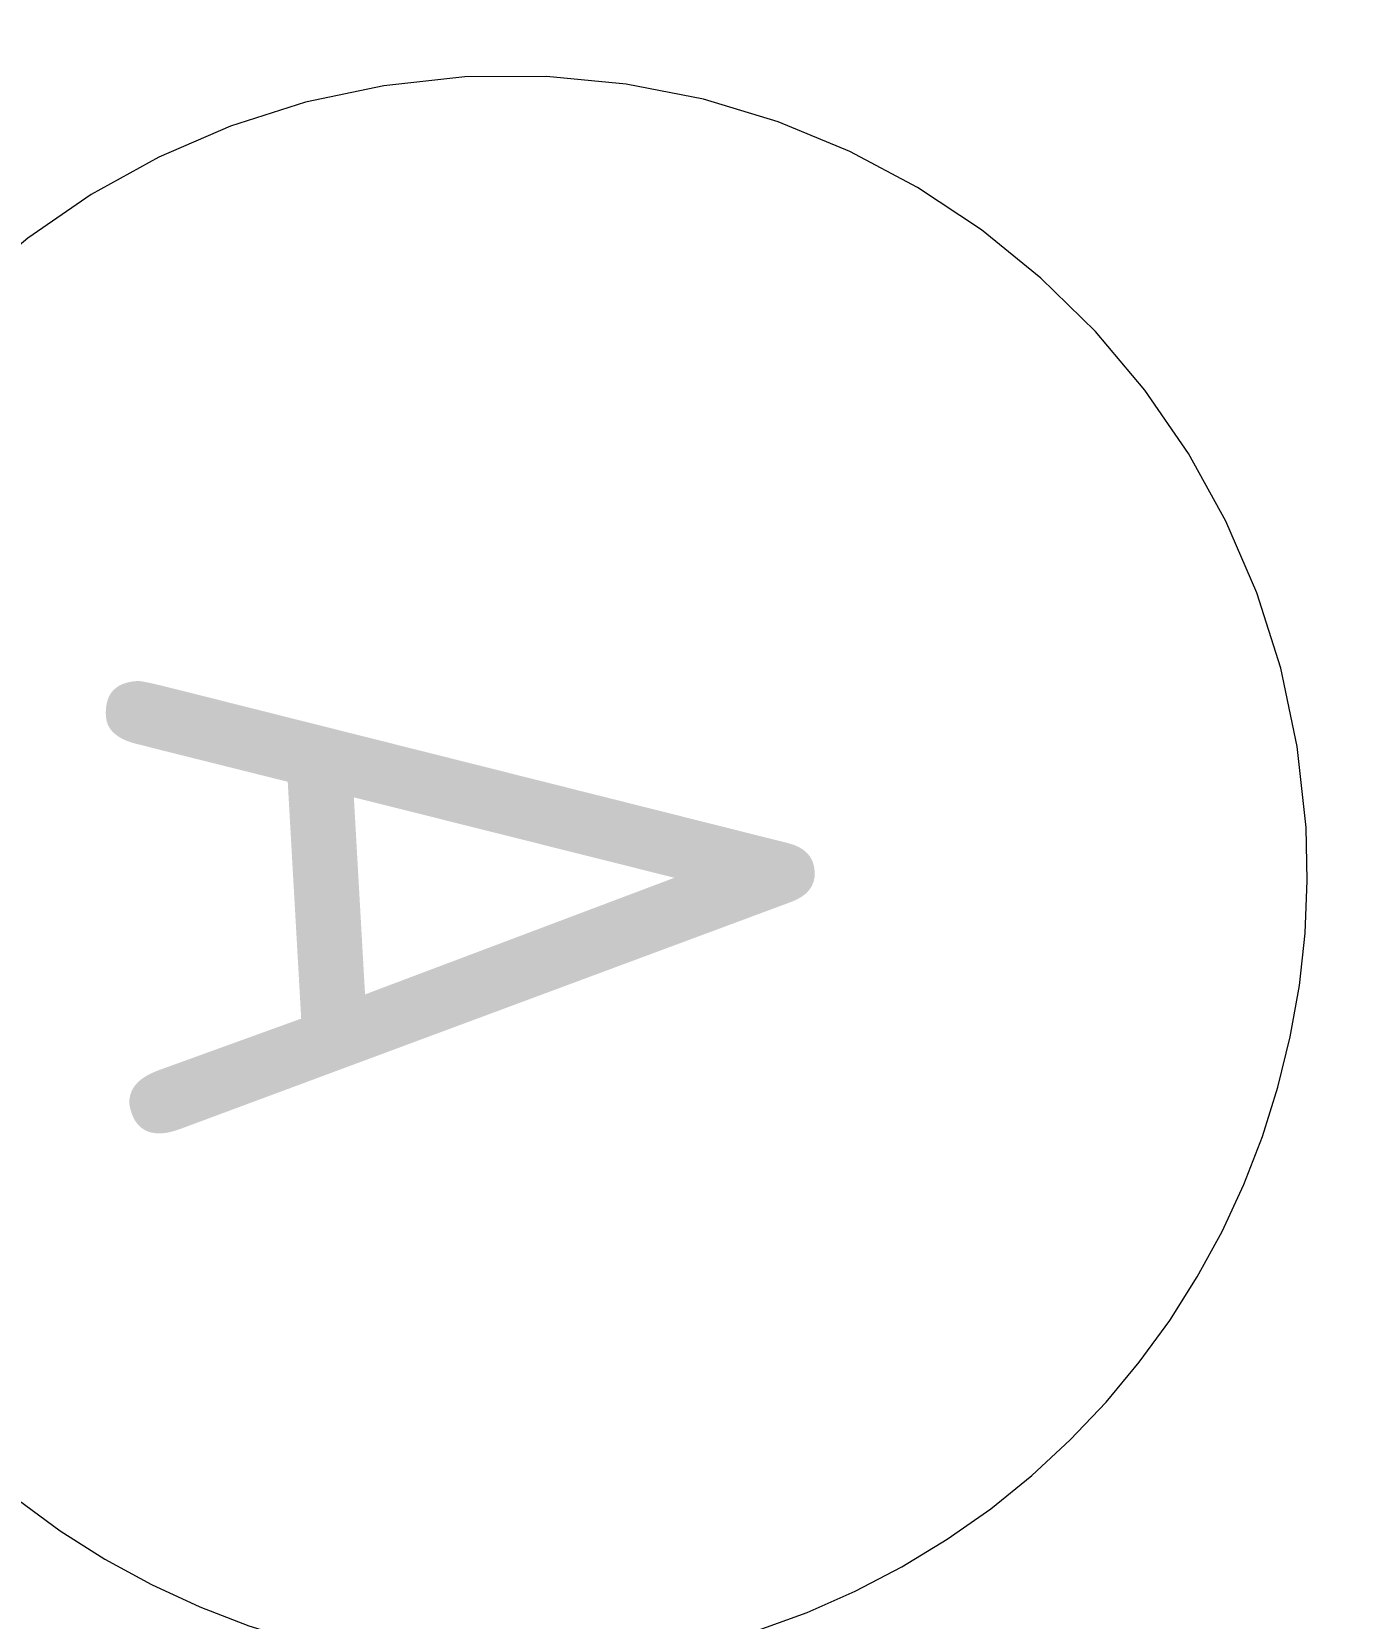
# Model space of a CAD drawing. Header units: metres. Extents: x 107714.2 to 107732.3, y 110797.9 to 110846.2.
# Drawn here: x 107716.491 to 107717.154, y 110844.675 to 110845.471 of the extents above; entities that cross this region are included whole.
import ezdxf

# ---------------------------------------------------------------- set-up
doc = ezdxf.new("R2010")
doc.units = ezdxf.units.M
doc.linetypes.add('CENTER', pattern=[50.8, 31.75, -6.35, 6.35, -6.35])
doc.layers.add('ОСИ', color=251, linetype='CENTER', lineweight=18)
doc.styles.add('GOST Common', font='', dxfattribs={"width": 0.9, "height": 350})
doc.styles.get('GOST Common').set_extended_font_data('GOST Common')

# ---------------------------------------------------------------- blocks, each defined once
blk = doc.blocks.new('Ось сетки - Круг_Ø8 мм-6577-_О__L1_0_000_')
at = {"layer": 'ОСИ', "lineweight": 20}
for start, end in [(360, 180), (180, 360)]:
    blk.add_arc((0, 0), 4, start, end, dxfattribs=at)

msp = doc.modelspace()

# ---------------------------------------------------------------- block references
at = {"layer": 'ОСИ', "lineweight": 20, "xscale": 0.09999999999999994, "yscale": 0.09999999999999994, "zscale": 0.09999999999999994, "rotation": 183.2530497448736}
msp.add_blockref('Ось сетки - Круг_Ø8 мм-6577-_О__L1_0_000_', (107716.73159, 110845.04924), dxfattribs=at)

# ---------------------------------------------------------------- texts
at = {"layer": 'ОСИ', "insert": (107716.87666, 110845.18586), "char_height": 0.35, "width": 0.346329, "attachment_point": 1, "rotation": 273.25305, "style": 'GOST Common'}
msp.add_mtext('\\fGOST Common|b0|i0|c204|p34|;\\W.9;А', dxfattribs=at)

doc.saveas('drawing.dxf')
